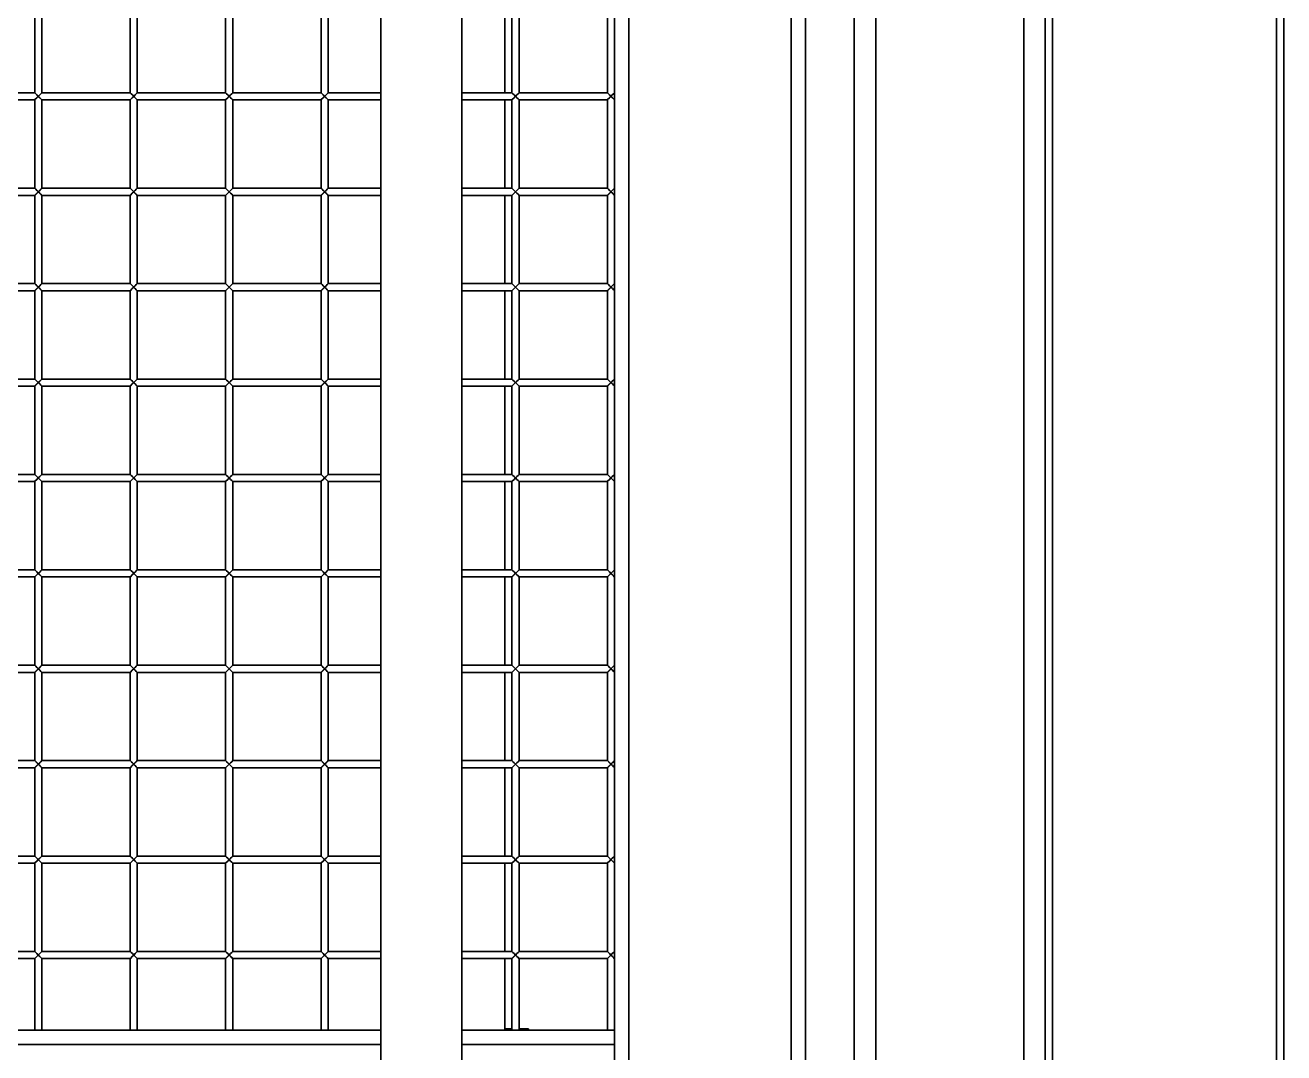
# Model space of a CAD drawing. Header units: millimetres. Extents: x 32496 to 166256, y 3504 to 23939.
# Drawn here: x 146862 to 147390, y 13585 to 14016 of the extents above; entities that cross this region are included whole.
import ezdxf

# ---------------------------------------------------------------- set-up
doc = ezdxf.new("R2010")
doc.units = ezdxf.units.MM
doc.layers.get('0').update_dxf_attribs({"lineweight": 35})

# ---------------------------------------------------------------- blocks, each defined once
blk = doc.blocks.new('8-1250')
at = {"linetype": 'Continuous'}
for p, q in [((-1377.63, -34671.29), (-1377.63, -32152.29)), ((-1315.63, -34671.29), (-1315.63, -32152.29)), ((-1306.63, -32152.29), (-1306.63, -34671.29)), ((-1303.63, -32152.29), (-1303.63, -34671.29)), ((-1209.63, -32152.29), (-1209.63, -34671.29)), ((-1206.63, -32152.29), (-1206.63, -34671.29)), ((-1386.63, -34591.29), (-1386.63, -32232.29)), ((-1481.13, -32251.79), (-1481.13, -34571.79)), ((-1413.13, -34571.79), (-1413.13, -32251.79)), ((-1407.13, -32251.79), (-1407.13, -34571.79)), ((-1585.13, -32393.79), (-1585.13, -33324.79)), ((-1551.13, -32393.79), (-1551.13, -33324.79)), ((-1487.13, -33311.79), (-1487.13, -32408.79)), ((-1730.13, -32881.79), (-1730.13, -32918.79)), ((-1727.13, -32881.79), (-1727.13, -32918.79)), ((-1690.13, -32881.79), (-1690.13, -32918.79)), ((-1687.13, -32881.79), (-1687.13, -32918.79)), ((-1650.13, -32881.79), (-1650.13, -32918.79)), ((-1647.13, -32881.79), (-1647.13, -32918.79)), ((-1610.13, -32881.79), (-1610.13, -32918.79)), ((-1607.13, -32881.79), (-1607.13, -32918.79)), ((-1533.13, -32918.79), (-1533.13, -32881.79)), ((-1530.13, -32881.79), (-1530.13, -32918.79)), ((-1527.13, -32881.79), (-1527.13, -32918.79)), ((-1490.13, -32881.79), (-1490.13, -32918.79)), ((-1767.13, -32918.79), (-1730.13, -32918.79)), ((-1730.13, -32921.79), (-1727.13, -32918.79)), ((-1727.13, -32921.79), (-1730.13, -32918.79)), ((-1730.01, -32921.67), (-1729.22, -32920.88)), ((-1729.22, -32920.88), (-1728.63, -32920.29)), ((-1727.13, -32918.79), (-1727.56, -32919.22)), ((-1727.13, -32918.79), (-1690.13, -32918.79)), ((-1690.13, -32921.79), (-1687.13, -32918.79)), ((-1690.13, -32918.79), (-1687.13, -32921.79)), ((-1690.01, -32921.67), (-1689.22, -32920.88)), ((-1689.22, -32920.88), (-1688.63, -32920.29)), ((-1687.13, -32918.79), (-1687.56, -32919.22)), ((-1687.13, -32918.79), (-1650.13, -32918.79)), ((-1650.13, -32921.79), (-1647.13, -32918.79)), ((-1650.13, -32918.79), (-1647.13, -32921.79)), ((-1650.01, -32921.67), (-1649.22, -32920.88)), ((-1649.22, -32920.88), (-1648.63, -32920.29)), ((-1647.13, -32918.79), (-1647.56, -32919.22)), ((-1647.13, -32918.79), (-1610.13, -32918.79)), ((-1610.13, -32921.79), (-1607.13, -32918.79)), ((-1610.13, -32918.79), (-1607.13, -32921.79)), ((-1610.01, -32921.67), (-1609.22, -32920.88)), ((-1609.22, -32920.88), (-1608.63, -32920.29)), ((-1607.13, -32918.79), (-1607.56, -32919.22)), ((-1607.13, -32918.79), (-1585.13, -32918.79)), ((-1551.13, -32918.79), (-1530.13, -32918.79)), ((-1530.13, -32921.79), (-1527.13, -32918.79)), ((-1530.13, -32918.79), (-1527.13, -32921.79)), ((-1530.01, -32921.67), (-1529.22, -32920.88)), ((-1529.22, -32920.88), (-1528.63, -32920.29)), ((-1527.13, -32918.79), (-1527.56, -32919.22)), ((-1527.13, -32918.79), (-1490.13, -32918.79)), ((-1490.13, -32921.79), (-1487.13, -32918.79)), ((-1490.13, -32918.79), (-1487.13, -32921.79)), ((-1490.01, -32921.67), (-1489.22, -32920.88)), ((-1489.22, -32920.88), (-1488.63, -32920.29)), ((-1487.13, -32918.79), (-1487.56, -32919.22)), ((-1767.13, -32921.79), (-1730.13, -32921.79)), ((-1730.13, -32921.79), (-1730.13, -32958.79)), ((-1727.13, -32921.79), (-1727.13, -32958.79)), ((-1727.13, -32921.79), (-1690.13, -32921.79)), ((-1690.13, -32921.79), (-1690.13, -32958.79)), ((-1687.13, -32921.79), (-1687.13, -32958.79)), ((-1687.13, -32921.79), (-1650.13, -32921.79)), ((-1650.13, -32921.79), (-1650.13, -32958.79)), ((-1647.13, -32921.79), (-1647.13, -32958.79)), ((-1647.13, -32921.79), (-1610.13, -32921.79)), ((-1610.13, -32921.79), (-1610.13, -32958.79)), ((-1607.13, -32921.79), (-1607.13, -32958.79)), ((-1607.13, -32921.79), (-1585.13, -32921.79)), ((-1551.13, -32921.79), (-1530.13, -32921.79)), ((-1533.13, -32958.79), (-1533.13, -32921.79)), ((-1530.13, -32921.79), (-1530.13, -32958.79)), ((-1527.13, -32921.79), (-1527.13, -32958.79)), ((-1527.13, -32921.79), (-1490.13, -32921.79)), ((-1490.13, -32921.79), (-1490.13, -32958.79)), ((-1767.13, -32958.79), (-1730.13, -32958.79)), ((-1767.13, -32961.79), (-1730.13, -32961.79)), ((-1730.13, -32961.79), (-1727.13, -32958.79)), ((-1730.13, -32958.79), (-1727.13, -32961.79)), ((-1730.13, -32961.79), (-1730.13, -32998.79)), ((-1730.01, -32961.67), (-1729.22, -32960.88)), ((-1729.22, -32960.88), (-1728.63, -32960.29)), ((-1727.13, -32958.79), (-1727.56, -32959.22)), ((-1727.13, -32958.79), (-1690.13, -32958.79)), ((-1727.13, -32961.79), (-1727.13, -32998.79)), ((-1727.13, -32961.79), (-1690.13, -32961.79)), ((-1690.13, -32961.79), (-1687.13, -32958.79)), ((-1690.13, -32958.79), (-1687.13, -32961.79)), ((-1690.13, -32961.79), (-1690.13, -32998.79)), ((-1690.01, -32961.67), (-1689.22, -32960.88)), ((-1689.22, -32960.88), (-1688.63, -32960.29)), ((-1687.13, -32958.79), (-1687.56, -32959.22)), ((-1687.13, -32958.79), (-1650.13, -32958.79)), ((-1687.13, -32961.79), (-1687.13, -32998.79)), ((-1687.13, -32961.79), (-1650.13, -32961.79)), ((-1650.13, -32961.79), (-1647.13, -32958.79)), ((-1650.13, -32958.79), (-1647.13, -32961.79)), ((-1650.13, -32961.79), (-1650.13, -32998.79)), ((-1650.01, -32961.67), (-1649.22, -32960.88)), ((-1649.22, -32960.88), (-1648.63, -32960.29)), ((-1647.13, -32958.79), (-1647.56, -32959.22)), ((-1647.13, -32958.79), (-1610.13, -32958.79)), ((-1647.13, -32961.79), (-1647.13, -32998.79)), ((-1647.13, -32961.79), (-1610.13, -32961.79)), ((-1610.13, -32961.79), (-1607.13, -32958.79)), ((-1610.13, -32958.79), (-1607.13, -32961.79)), ((-1610.13, -32961.79), (-1610.13, -32998.79)), ((-1610.01, -32961.67), (-1609.22, -32960.88)), ((-1609.22, -32960.88), (-1608.63, -32960.29)), ((-1607.13, -32958.79), (-1607.56, -32959.22)), ((-1607.13, -32958.79), (-1585.13, -32958.79)), ((-1607.13, -32961.79), (-1607.13, -32998.79)), ((-1607.13, -32961.79), (-1585.13, -32961.79)), ((-1551.13, -32958.79), (-1530.13, -32958.79)), ((-1551.13, -32961.79), (-1530.13, -32961.79)), ((-1533.13, -32998.79), (-1533.13, -32961.79)), ((-1530.13, -32961.79), (-1527.13, -32958.79)), ((-1530.13, -32958.79), (-1527.13, -32961.79)), ((-1530.13, -32961.79), (-1530.13, -32998.79)), ((-1530.01, -32961.67), (-1529.22, -32960.88)), ((-1529.22, -32960.88), (-1528.63, -32960.29)), ((-1527.13, -32958.79), (-1527.56, -32959.22)), ((-1527.13, -32958.79), (-1490.13, -32958.79)), ((-1527.13, -32961.79), (-1527.13, -32998.79)), ((-1527.13, -32961.79), (-1490.13, -32961.79)), ((-1490.13, -32961.79), (-1487.13, -32958.79)), ((-1490.13, -32958.79), (-1487.13, -32961.79)), ((-1490.13, -32961.79), (-1490.13, -32998.79)), ((-1490.01, -32961.67), (-1489.22, -32960.88)), ((-1489.22, -32960.88), (-1488.63, -32960.29)), ((-1487.13, -32958.79), (-1487.56, -32959.22)), ((-1767.13, -32998.79), (-1730.13, -32998.79)), ((-1730.13, -33001.79), (-1727.13, -32998.79)), ((-1730.13, -32998.79), (-1727.13, -33001.79)), ((-1729.22, -33000.88), (-1728.63, -33000.29)), ((-1727.13, -32998.79), (-1727.56, -32999.22)), ((-1727.13, -32998.79), (-1690.13, -32998.79)), ((-1690.13, -33001.79), (-1687.13, -32998.79)), ((-1690.13, -32998.79), (-1687.13, -33001.79)), ((-1689.22, -33000.88), (-1688.63, -33000.29)), ((-1687.13, -32998.79), (-1687.56, -32999.22)), ((-1687.13, -32998.79), (-1650.13, -32998.79)), ((-1650.13, -33001.79), (-1647.13, -32998.79)), ((-1650.13, -32998.79), (-1647.13, -33001.79)), ((-1649.22, -33000.88), (-1648.63, -33000.29)), ((-1647.13, -32998.79), (-1647.56, -32999.22)), ((-1647.13, -32998.79), (-1610.13, -32998.79)), ((-1610.13, -33001.79), (-1607.13, -32998.79)), ((-1610.13, -32998.79), (-1607.13, -33001.79)), ((-1609.22, -33000.88), (-1608.63, -33000.29)), ((-1607.13, -32998.79), (-1607.56, -32999.22)), ((-1607.13, -32998.79), (-1585.13, -32998.79)), ((-1551.13, -32998.79), (-1530.13, -32998.79)), ((-1530.13, -33001.79), (-1527.13, -32998.79)), ((-1530.13, -32998.79), (-1527.13, -33001.79)), ((-1529.22, -33000.88), (-1528.63, -33000.29)), ((-1527.13, -32998.79), (-1527.56, -32999.22)), ((-1527.13, -32998.79), (-1490.13, -32998.79)), ((-1490.13, -33001.79), (-1487.13, -32998.79)), ((-1490.13, -32998.79), (-1487.13, -33001.79)), ((-1489.22, -33000.88), (-1488.63, -33000.29)), ((-1487.13, -32998.79), (-1487.56, -32999.22)), ((-1767.13, -33001.79), (-1730.13, -33001.79)), ((-1730.13, -33001.79), (-1730.13, -33038.79)), ((-1730.01, -33001.67), (-1729.22, -33000.88)), ((-1727.13, -33001.79), (-1727.13, -33038.79)), ((-1727.13, -33001.79), (-1690.13, -33001.79)), ((-1690.13, -33001.79), (-1690.13, -33038.79)), ((-1690.01, -33001.67), (-1689.22, -33000.88)), ((-1687.13, -33001.79), (-1687.13, -33038.79)), ((-1687.13, -33001.79), (-1650.13, -33001.79)), ((-1650.13, -33001.79), (-1650.13, -33038.79)), ((-1650.01, -33001.67), (-1649.22, -33000.88)), ((-1647.13, -33001.79), (-1647.13, -33038.79)), ((-1647.13, -33001.79), (-1610.13, -33001.79)), ((-1610.13, -33001.79), (-1610.13, -33038.79)), ((-1610.01, -33001.67), (-1609.22, -33000.88)), ((-1607.13, -33001.79), (-1607.13, -33038.79)), ((-1607.13, -33001.79), (-1585.13, -33001.79)), ((-1551.13, -33001.79), (-1530.13, -33001.79)), ((-1533.13, -33038.79), (-1533.13, -33001.79)), ((-1530.13, -33001.79), (-1530.13, -33038.79)), ((-1530.01, -33001.67), (-1529.22, -33000.88)), ((-1527.13, -33001.79), (-1527.13, -33038.79)), ((-1527.13, -33001.79), (-1490.13, -33001.79)), ((-1490.13, -33001.79), (-1490.13, -33038.79)), ((-1490.01, -33001.67), (-1489.22, -33000.88)), ((-1767.13, -33038.79), (-1730.13, -33038.79)), ((-1767.13, -33041.79), (-1730.13, -33041.79)), ((-1730.13, -33041.79), (-1727.13, -33038.79)), ((-1730.13, -33038.79), (-1727.13, -33041.79)), ((-1730.13, -33041.79), (-1730.13, -33078.79)), ((-1730.01, -33041.67), (-1729.22, -33040.88)), ((-1729.22, -33040.88), (-1728.63, -33040.29)), ((-1727.13, -33038.79), (-1727.56, -33039.22)), ((-1727.13, -33038.79), (-1690.13, -33038.79)), ((-1727.13, -33041.79), (-1727.13, -33078.79)), ((-1727.13, -33041.79), (-1690.13, -33041.79)), ((-1690.13, -33041.79), (-1687.13, -33038.79)), ((-1690.13, -33038.79), (-1687.13, -33041.79)), ((-1690.13, -33041.79), (-1690.13, -33078.79)), ((-1690.01, -33041.67), (-1689.22, -33040.88)), ((-1689.22, -33040.88), (-1688.63, -33040.29)), ((-1687.13, -33038.79), (-1687.56, -33039.22)), ((-1687.13, -33038.79), (-1650.13, -33038.79)), ((-1687.13, -33041.79), (-1687.13, -33078.79)), ((-1687.13, -33041.79), (-1650.13, -33041.79)), ((-1650.13, -33041.79), (-1647.13, -33038.79)), ((-1650.13, -33038.79), (-1647.13, -33041.79)), ((-1650.13, -33041.79), (-1650.13, -33078.79)), ((-1650.01, -33041.67), (-1649.22, -33040.88)), ((-1649.22, -33040.88), (-1648.63, -33040.29)), ((-1647.13, -33038.79), (-1647.56, -33039.22)), ((-1647.13, -33038.79), (-1610.13, -33038.79)), ((-1647.13, -33041.79), (-1647.13, -33078.79)), ((-1647.13, -33041.79), (-1610.13, -33041.79)), ((-1610.13, -33041.79), (-1607.13, -33038.79)), ((-1610.13, -33038.79), (-1607.13, -33041.79)), ((-1610.13, -33041.79), (-1610.13, -33078.79)), ((-1610.01, -33041.67), (-1609.22, -33040.88)), ((-1609.22, -33040.88), (-1608.63, -33040.29)), ((-1607.13, -33038.79), (-1607.56, -33039.22)), ((-1607.13, -33038.79), (-1585.13, -33038.79)), ((-1607.13, -33041.79), (-1607.13, -33078.79)), ((-1607.13, -33041.79), (-1585.13, -33041.79)), ((-1551.13, -33038.79), (-1530.13, -33038.79)), ((-1551.13, -33041.79), (-1530.13, -33041.79)), ((-1533.13, -33078.79), (-1533.13, -33041.79)), ((-1530.13, -33041.79), (-1527.13, -33038.79)), ((-1530.13, -33038.79), (-1527.13, -33041.79)), ((-1530.13, -33041.79), (-1530.13, -33078.79)), ((-1530.01, -33041.67), (-1529.22, -33040.88)), ((-1529.22, -33040.88), (-1528.63, -33040.29)), ((-1527.13, -33038.79), (-1527.56, -33039.22)), ((-1527.13, -33038.79), (-1490.13, -33038.79)), ((-1527.13, -33041.79), (-1527.13, -33078.79)), ((-1527.13, -33041.79), (-1490.13, -33041.79)), ((-1490.13, -33041.79), (-1487.13, -33038.79)), ((-1490.13, -33038.79), (-1487.13, -33041.79)), ((-1490.13, -33041.79), (-1490.13, -33078.79)), ((-1490.01, -33041.67), (-1489.22, -33040.88)), ((-1489.22, -33040.88), (-1488.63, -33040.29)), ((-1487.13, -33038.79), (-1487.56, -33039.22)), ((-1767.13, -33078.79), (-1730.13, -33078.79)), ((-1730.13, -33081.79), (-1727.13, -33078.79)), ((-1730.13, -33078.79), (-1727.13, -33081.79)), ((-1727.13, -33078.79), (-1727.56, -33079.22)), ((-1727.13, -33078.79), (-1690.13, -33078.79)), ((-1690.13, -33081.79), (-1687.13, -33078.79)), ((-1690.13, -33078.79), (-1687.13, -33081.79)), ((-1687.13, -33078.79), (-1687.56, -33079.22)), ((-1687.13, -33078.79), (-1650.13, -33078.79)), ((-1650.13, -33081.79), (-1647.13, -33078.79)), ((-1650.13, -33078.79), (-1647.13, -33081.79)), ((-1647.13, -33078.79), (-1647.56, -33079.22)), ((-1647.13, -33078.79), (-1610.13, -33078.79)), ((-1610.13, -33081.79), (-1607.13, -33078.79)), ((-1610.13, -33078.79), (-1607.13, -33081.79)), ((-1607.13, -33078.79), (-1607.56, -33079.22)), ((-1607.13, -33078.79), (-1585.13, -33078.79)), ((-1551.13, -33078.79), (-1530.13, -33078.79)), ((-1530.13, -33081.79), (-1527.13, -33078.79)), ((-1530.13, -33078.79), (-1527.13, -33081.79)), ((-1527.13, -33078.79), (-1527.56, -33079.22)), ((-1527.13, -33078.79), (-1490.13, -33078.79)), ((-1490.13, -33081.79), (-1487.13, -33078.79)), ((-1490.13, -33078.79), (-1487.13, -33081.79)), ((-1487.13, -33078.79), (-1487.56, -33079.22)), ((-1767.13, -33081.79), (-1730.13, -33081.79)), ((-1730.13, -33081.79), (-1730.13, -33118.79)), ((-1730.01, -33081.67), (-1729.22, -33080.88)), ((-1729.22, -33080.88), (-1728.63, -33080.29)), ((-1727.13, -33081.79), (-1727.13, -33118.79)), ((-1727.13, -33081.79), (-1690.13, -33081.79)), ((-1690.13, -33081.79), (-1690.13, -33118.79)), ((-1690.01, -33081.67), (-1689.22, -33080.88)), ((-1689.22, -33080.88), (-1688.63, -33080.29)), ((-1687.13, -33081.79), (-1687.13, -33118.79)), ((-1687.13, -33081.79), (-1650.13, -33081.79)), ((-1650.13, -33081.79), (-1650.13, -33118.79)), ((-1650.01, -33081.67), (-1649.22, -33080.88)), ((-1649.22, -33080.88), (-1648.63, -33080.29)), ((-1647.13, -33081.79), (-1647.13, -33118.79)), ((-1647.13, -33081.79), (-1610.13, -33081.79)), ((-1610.13, -33081.79), (-1610.13, -33118.79)), ((-1610.01, -33081.67), (-1609.22, -33080.88)), ((-1609.22, -33080.88), (-1608.63, -33080.29)), ((-1607.13, -33081.79), (-1607.13, -33118.79)), ((-1607.13, -33081.79), (-1585.13, -33081.79)), ((-1551.13, -33081.79), (-1530.13, -33081.79)), ((-1533.13, -33118.79), (-1533.13, -33081.79)), ((-1530.13, -33081.79), (-1530.13, -33118.79)), ((-1530.01, -33081.67), (-1529.22, -33080.88)), ((-1529.22, -33080.88), (-1528.63, -33080.29)), ((-1527.13, -33081.79), (-1527.13, -33118.79)), ((-1527.13, -33081.79), (-1490.13, -33081.79)), ((-1490.13, -33081.79), (-1490.13, -33118.79)), ((-1490.01, -33081.67), (-1489.22, -33080.88)), ((-1489.22, -33080.88), (-1488.63, -33080.29)), ((-1767.13, -33118.79), (-1730.13, -33118.79)), ((-1730.13, -33121.79), (-1727.13, -33118.79)), ((-1730.13, -33118.79), (-1727.13, -33121.79)), ((-1730.01, -33121.67), (-1729.22, -33120.88)), ((-1729.22, -33120.88), (-1728.63, -33120.29)), ((-1727.13, -33118.79), (-1727.56, -33119.22)), ((-1727.13, -33118.79), (-1690.13, -33118.79)), ((-1690.13, -33121.79), (-1687.13, -33118.79)), ((-1690.13, -33118.79), (-1687.13, -33121.79)), ((-1690.01, -33121.67), (-1689.22, -33120.88)), ((-1689.22, -33120.88), (-1688.63, -33120.29)), ((-1687.13, -33118.79), (-1687.56, -33119.22)), ((-1687.13, -33118.79), (-1650.13, -33118.79)), ((-1650.13, -33121.79), (-1647.13, -33118.79)), ((-1650.13, -33118.79), (-1647.13, -33121.79)), ((-1650.01, -33121.67), (-1649.22, -33120.88)), ((-1649.22, -33120.88), (-1648.63, -33120.29)), ((-1647.13, -33118.79), (-1647.56, -33119.22)), ((-1647.13, -33118.79), (-1610.13, -33118.79)), ((-1610.13, -33121.79), (-1607.13, -33118.79)), ((-1610.13, -33118.79), (-1607.13, -33121.79)), ((-1610.01, -33121.67), (-1609.22, -33120.88)), ((-1609.22, -33120.88), (-1608.63, -33120.29)), ((-1607.13, -33118.79), (-1607.56, -33119.22)), ((-1607.13, -33118.79), (-1585.13, -33118.79)), ((-1551.13, -33118.79), (-1530.13, -33118.79)), ((-1530.13, -33121.79), (-1527.13, -33118.79)), ((-1530.13, -33118.79), (-1527.13, -33121.79)), ((-1530.01, -33121.67), (-1529.22, -33120.88)), ((-1529.22, -33120.88), (-1528.63, -33120.29)), ((-1527.13, -33118.79), (-1527.56, -33119.22)), ((-1527.13, -33118.79), (-1490.13, -33118.79)), ((-1490.13, -33121.79), (-1487.13, -33118.79)), ((-1490.13, -33118.79), (-1487.13, -33121.79)), ((-1490.01, -33121.67), (-1489.22, -33120.88)), ((-1489.22, -33120.88), (-1488.63, -33120.29)), ((-1487.13, -33118.79), (-1487.56, -33119.22)), ((-1767.13, -33121.79), (-1730.13, -33121.79)), ((-1730.13, -33121.79), (-1730.13, -33158.79)), ((-1727.13, -33121.79), (-1727.13, -33158.79)), ((-1727.13, -33121.79), (-1690.13, -33121.79)), ((-1690.13, -33121.79), (-1690.13, -33158.79)), ((-1687.13, -33121.79), (-1687.13, -33158.79)), ((-1687.13, -33121.79), (-1650.13, -33121.79)), ((-1650.13, -33121.79), (-1650.13, -33158.79)), ((-1647.13, -33121.79), (-1647.13, -33158.79)), ((-1647.13, -33121.79), (-1610.13, -33121.79)), ((-1610.13, -33121.79), (-1610.13, -33158.79)), ((-1607.13, -33121.79), (-1607.13, -33158.79)), ((-1607.13, -33121.79), (-1585.13, -33121.79)), ((-1551.13, -33121.79), (-1530.13, -33121.79)), ((-1533.13, -33158.79), (-1533.13, -33121.79)), ((-1530.13, -33121.79), (-1530.13, -33158.79)), ((-1527.13, -33121.79), (-1527.13, -33158.79)), ((-1527.13, -33121.79), (-1490.13, -33121.79)), ((-1490.13, -33121.79), (-1490.13, -33158.79)), ((-1767.13, -33158.79), (-1730.13, -33158.79)), ((-1767.13, -33161.79), (-1730.13, -33161.79)), ((-1730.13, -33161.79), (-1727.13, -33158.79)), ((-1730.13, -33158.79), (-1727.13, -33161.79)), ((-1730.13, -33161.79), (-1730.13, -33198.79)), ((-1730.01, -33161.67), (-1729.22, -33160.88)), ((-1729.22, -33160.88), (-1728.63, -33160.29)), ((-1727.13, -33158.79), (-1727.56, -33159.22)), ((-1727.13, -33158.79), (-1690.13, -33158.79)), ((-1727.13, -33161.79), (-1727.13, -33198.79)), ((-1727.13, -33161.79), (-1690.13, -33161.79)), ((-1690.13, -33161.79), (-1687.13, -33158.79)), ((-1690.13, -33158.79), (-1687.13, -33161.79)), ((-1690.13, -33161.79), (-1690.13, -33198.79)), ((-1690.01, -33161.67), (-1689.22, -33160.88)), ((-1689.22, -33160.88), (-1688.63, -33160.29)), ((-1687.13, -33158.79), (-1687.56, -33159.22)), ((-1687.13, -33158.79), (-1650.13, -33158.79)), ((-1687.13, -33161.79), (-1687.13, -33198.79)), ((-1687.13, -33161.79), (-1650.13, -33161.79)), ((-1650.13, -33161.79), (-1647.13, -33158.79)), ((-1650.13, -33158.79), (-1647.13, -33161.79)), ((-1650.13, -33161.79), (-1650.13, -33198.79)), ((-1650.01, -33161.67), (-1649.22, -33160.88)), ((-1649.22, -33160.88), (-1648.63, -33160.29)), ((-1647.13, -33158.79), (-1647.56, -33159.22)), ((-1647.13, -33158.79), (-1610.13, -33158.79)), ((-1647.13, -33161.79), (-1647.13, -33198.79)), ((-1647.13, -33161.79), (-1610.13, -33161.79)), ((-1610.13, -33161.79), (-1607.13, -33158.79)), ((-1610.13, -33158.79), (-1607.13, -33161.79)), ((-1610.13, -33161.79), (-1610.13, -33198.79)), ((-1610.01, -33161.67), (-1609.22, -33160.88)), ((-1609.22, -33160.88), (-1608.63, -33160.29)), ((-1607.13, -33158.79), (-1607.56, -33159.22)), ((-1607.13, -33158.79), (-1585.13, -33158.79)), ((-1607.13, -33161.79), (-1607.13, -33198.79)), ((-1607.13, -33161.79), (-1585.13, -33161.79)), ((-1551.13, -33158.79), (-1530.13, -33158.79)), ((-1551.13, -33161.79), (-1530.13, -33161.79)), ((-1533.13, -33198.79), (-1533.13, -33161.79)), ((-1530.13, -33161.79), (-1527.13, -33158.79)), ((-1530.13, -33158.79), (-1527.13, -33161.79)), ((-1530.13, -33161.79), (-1530.13, -33198.79)), ((-1530.01, -33161.67), (-1529.22, -33160.88)), ((-1529.22, -33160.88), (-1528.63, -33160.29)), ((-1527.13, -33158.79), (-1527.56, -33159.22)), ((-1527.13, -33158.79), (-1490.13, -33158.79)), ((-1527.13, -33161.79), (-1527.13, -33198.79)), ((-1527.13, -33161.79), (-1490.13, -33161.79)), ((-1490.13, -33161.79), (-1487.13, -33158.79)), ((-1490.13, -33158.79), (-1487.13, -33161.79)), ((-1490.13, -33161.79), (-1490.13, -33198.79)), ((-1490.01, -33161.67), (-1489.22, -33160.88)), ((-1489.22, -33160.88), (-1488.63, -33160.29)), ((-1487.13, -33158.79), (-1487.56, -33159.22)), ((-1767.13, -33198.79), (-1730.13, -33198.79)), ((-1730.13, -33201.79), (-1727.13, -33198.79)), ((-1730.13, -33198.79), (-1727.13, -33201.79)), ((-1729.22, -33200.88), (-1728.63, -33200.29)), ((-1727.13, -33198.79), (-1727.56, -33199.22)), ((-1727.13, -33198.79), (-1690.13, -33198.79)), ((-1690.13, -33201.79), (-1687.13, -33198.79)), ((-1690.13, -33198.79), (-1687.13, -33201.79)), ((-1689.22, -33200.88), (-1688.63, -33200.29)), ((-1687.13, -33198.79), (-1687.56, -33199.22)), ((-1687.13, -33198.79), (-1650.13, -33198.79)), ((-1650.13, -33201.79), (-1647.13, -33198.79)), ((-1650.13, -33198.79), (-1647.13, -33201.79)), ((-1649.22, -33200.88), (-1648.63, -33200.29)), ((-1647.13, -33198.79), (-1647.56, -33199.22)), ((-1647.13, -33198.79), (-1610.13, -33198.79)), ((-1610.13, -33201.79), (-1607.13, -33198.79)), ((-1610.13, -33198.79), (-1607.13, -33201.79)), ((-1609.22, -33200.88), (-1608.63, -33200.29)), ((-1607.13, -33198.79), (-1607.56, -33199.22)), ((-1607.13, -33198.79), (-1585.13, -33198.79)), ((-1551.13, -33198.79), (-1530.13, -33198.79)), ((-1530.13, -33201.79), (-1527.13, -33198.79)), ((-1530.13, -33198.79), (-1527.13, -33201.79)), ((-1529.22, -33200.88), (-1528.63, -33200.29)), ((-1527.13, -33198.79), (-1527.56, -33199.22)), ((-1527.13, -33198.79), (-1490.13, -33198.79)), ((-1490.13, -33201.79), (-1487.13, -33198.79)), ((-1490.13, -33198.79), (-1487.13, -33201.79)), ((-1489.22, -33200.88), (-1488.63, -33200.29)), ((-1487.13, -33198.79), (-1487.56, -33199.22)), ((-1767.13, -33201.79), (-1730.13, -33201.79)), ((-1730.13, -33201.79), (-1730.13, -33238.79)), ((-1730.01, -33201.67), (-1729.22, -33200.88)), ((-1727.13, -33201.79), (-1727.13, -33238.79)), ((-1727.13, -33201.79), (-1690.13, -33201.79)), ((-1690.13, -33201.79), (-1690.13, -33238.79)), ((-1690.01, -33201.67), (-1689.22, -33200.88)), ((-1687.13, -33201.79), (-1687.13, -33238.79)), ((-1687.13, -33201.79), (-1650.13, -33201.79)), ((-1650.13, -33201.79), (-1650.13, -33238.79)), ((-1650.01, -33201.67), (-1649.22, -33200.88)), ((-1647.13, -33201.79), (-1647.13, -33238.79)), ((-1647.13, -33201.79), (-1610.13, -33201.79)), ((-1610.13, -33201.79), (-1610.13, -33238.79)), ((-1610.01, -33201.67), (-1609.22, -33200.88)), ((-1607.13, -33201.79), (-1607.13, -33238.79)), ((-1607.13, -33201.79), (-1585.13, -33201.79)), ((-1551.13, -33201.79), (-1530.13, -33201.79)), ((-1533.13, -33238.79), (-1533.13, -33201.79)), ((-1530.13, -33201.79), (-1530.13, -33238.79)), ((-1530.01, -33201.67), (-1529.22, -33200.88)), ((-1527.13, -33201.79), (-1527.13, -33238.79)), ((-1527.13, -33201.79), (-1490.13, -33201.79)), ((-1490.13, -33201.79), (-1490.13, -33238.79)), ((-1490.01, -33201.67), (-1489.22, -33200.88)), ((-1767.13, -33238.79), (-1730.13, -33238.79)), ((-1767.13, -33241.79), (-1730.13, -33241.79)), ((-1730.13, -33241.79), (-1727.13, -33238.79)), ((-1730.13, -33238.79), (-1727.13, -33241.79)), ((-1730.13, -33241.79), (-1730.13, -33278.79)), ((-1730.01, -33241.67), (-1729.22, -33240.88)), ((-1729.22, -33240.88), (-1728.63, -33240.29)), ((-1727.13, -33238.79), (-1727.56, -33239.22)), ((-1727.13, -33238.79), (-1690.13, -33238.79)), ((-1727.13, -33241.79), (-1727.13, -33278.79)), ((-1727.13, -33241.79), (-1690.13, -33241.79)), ((-1690.13, -33241.79), (-1687.13, -33238.79)), ((-1690.13, -33238.79), (-1687.13, -33241.79)), ((-1690.13, -33241.79), (-1690.13, -33278.79)), ((-1690.01, -33241.67), (-1689.22, -33240.88)), ((-1689.22, -33240.88), (-1688.63, -33240.29)), ((-1687.13, -33238.79), (-1687.56, -33239.22)), ((-1687.13, -33238.79), (-1650.13, -33238.79)), ((-1687.13, -33241.79), (-1687.13, -33278.79)), ((-1687.13, -33241.79), (-1650.13, -33241.79)), ((-1650.13, -33241.79), (-1647.13, -33238.79)), ((-1650.13, -33238.79), (-1647.13, -33241.79)), ((-1650.13, -33241.79), (-1650.13, -33278.79)), ((-1650.01, -33241.67), (-1649.22, -33240.88)), ((-1649.22, -33240.88), (-1648.63, -33240.29)), ((-1647.13, -33238.79), (-1647.56, -33239.22)), ((-1647.13, -33238.79), (-1610.13, -33238.79)), ((-1647.13, -33241.79), (-1647.13, -33278.79)), ((-1647.13, -33241.79), (-1610.13, -33241.79)), ((-1610.13, -33241.79), (-1607.13, -33238.79)), ((-1610.13, -33238.79), (-1607.13, -33241.79)), ((-1610.13, -33241.79), (-1610.13, -33278.79)), ((-1610.01, -33241.67), (-1609.22, -33240.88)), ((-1609.22, -33240.88), (-1608.63, -33240.29)), ((-1607.13, -33238.79), (-1607.56, -33239.22)), ((-1607.13, -33238.79), (-1585.13, -33238.79)), ((-1607.13, -33241.79), (-1607.13, -33278.79)), ((-1607.13, -33241.79), (-1585.13, -33241.79)), ((-1551.13, -33238.79), (-1530.13, -33238.79)), ((-1551.13, -33241.79), (-1530.13, -33241.79)), ((-1533.13, -33278.79), (-1533.13, -33241.79)), ((-1530.13, -33241.79), (-1527.13, -33238.79)), ((-1530.13, -33238.79), (-1527.13, -33241.79)), ((-1530.13, -33241.79), (-1530.13, -33278.79)), ((-1530.01, -33241.67), (-1529.22, -33240.88)), ((-1529.22, -33240.88), (-1528.63, -33240.29)), ((-1527.13, -33238.79), (-1527.56, -33239.22)), ((-1527.13, -33238.79), (-1490.13, -33238.79)), ((-1527.13, -33241.79), (-1527.13, -33278.79)), ((-1527.13, -33241.79), (-1490.13, -33241.79)), ((-1490.13, -33241.79), (-1487.13, -33238.79)), ((-1490.13, -33238.79), (-1487.13, -33241.79)), ((-1490.13, -33241.79), (-1490.13, -33278.79)), ((-1490.01, -33241.67), (-1489.22, -33240.88)), ((-1489.22, -33240.88), (-1488.63, -33240.29)), ((-1487.13, -33238.79), (-1487.56, -33239.22)), ((-1767.13, -33278.79), (-1730.13, -33278.79)), ((-1730.13, -33281.79), (-1727.13, -33278.79)), ((-1730.13, -33278.79), (-1727.13, -33281.79)), ((-1727.13, -33278.79), (-1727.56, -33279.22)), ((-1727.13, -33278.79), (-1690.13, -33278.79)), ((-1690.13, -33281.79), (-1687.13, -33278.79)), ((-1690.13, -33278.79), (-1687.13, -33281.79)), ((-1687.13, -33278.79), (-1687.56, -33279.22)), ((-1687.13, -33278.79), (-1650.13, -33278.79)), ((-1650.13, -33281.79), (-1647.13, -33278.79)), ((-1650.13, -33278.79), (-1647.13, -33281.79)), ((-1647.13, -33278.79), (-1647.56, -33279.22)), ((-1647.13, -33278.79), (-1610.13, -33278.79)), ((-1610.13, -33281.79), (-1607.13, -33278.79)), ((-1610.13, -33278.79), (-1607.13, -33281.79)), ((-1607.13, -33278.79), (-1607.56, -33279.22)), ((-1607.13, -33278.79), (-1585.13, -33278.79)), ((-1551.13, -33278.79), (-1530.13, -33278.79)), ((-1530.13, -33281.79), (-1527.13, -33278.79)), ((-1530.13, -33278.79), (-1527.13, -33281.79)), ((-1527.13, -33278.79), (-1527.56, -33279.22)), ((-1527.13, -33278.79), (-1490.13, -33278.79)), ((-1490.13, -33281.79), (-1487.13, -33278.79)), ((-1490.13, -33278.79), (-1487.13, -33281.79)), ((-1487.13, -33278.79), (-1487.56, -33279.22)), ((-1767.13, -33281.79), (-1730.13, -33281.79)), ((-1730.13, -33281.79), (-1730.13, -33311.79)), ((-1730.01, -33281.67), (-1729.22, -33280.88)), ((-1729.22, -33280.88), (-1728.63, -33280.29)), ((-1727.13, -33281.79), (-1727.13, -33311.79)), ((-1727.13, -33281.79), (-1690.13, -33281.79)), ((-1690.13, -33281.79), (-1690.13, -33311.79)), ((-1690.01, -33281.67), (-1689.22, -33280.88)), ((-1689.22, -33280.88), (-1688.63, -33280.29)), ((-1687.13, -33281.79), (-1687.13, -33311.79)), ((-1687.13, -33281.79), (-1650.13, -33281.79)), ((-1650.13, -33281.79), (-1650.13, -33311.79)), ((-1650.01, -33281.67), (-1649.22, -33280.88)), ((-1649.22, -33280.88), (-1648.63, -33280.29)), ((-1647.13, -33281.79), (-1647.13, -33311.79)), ((-1647.13, -33281.79), (-1610.13, -33281.79)), ((-1610.13, -33281.79), (-1610.13, -33311.79)), ((-1610.01, -33281.67), (-1609.22, -33280.88)), ((-1609.22, -33280.88), (-1608.63, -33280.29)), ((-1607.13, -33281.79), (-1607.13, -33311.79)), ((-1607.13, -33281.79), (-1585.13, -33281.79)), ((-1551.13, -33281.79), (-1530.13, -33281.79)), ((-1533.13, -33311.79), (-1533.13, -33281.79)), ((-1530.13, -33281.79), (-1530.13, -33311.79)), ((-1530.01, -33281.67), (-1529.22, -33280.88)), ((-1529.22, -33280.88), (-1528.63, -33280.29)), ((-1527.13, -33281.79), (-1527.13, -33311.79)), ((-1527.13, -33281.79), (-1490.13, -33281.79)), ((-1490.13, -33281.79), (-1490.13, -33311.79)), ((-1490.01, -33281.67), (-1489.22, -33280.88)), ((-1489.22, -33280.88), (-1488.63, -33280.29)), ((-1533.13, -33311.29), (-1530.13, -33311.29)), ((-1527.13, -33311.29), (-1523.13, -33311.29)), ((-1523.13, -33311.79), (-1523.13, -33311.29)), ((-2211.13, -33311.79), (-1585.13, -33311.79)), ((-1551.13, -33311.79), (-1487.13, -33311.79)), ((-1487.13, -33511.79), (-1487.13, -33311.79)), ((-1585.13, -33317.79), (-2211.13, -33317.79)), ((-1487.13, -33317.79), (-1551.13, -33317.79))]:
    blk.add_line(p, q, dxfattribs=at)
for points in [[(-1728.63, -32920.29), (-1729.21, -32919.7), (-1729.69, -32919.23)], [(-1727.56, -32919.22), (-1728.05, -32919.71), (-1728.63, -32920.29)], [(-1728.63, -32920.29), (-1728.04, -32920.88), (-1727.57, -32921.35), (-1727.13, -32921.79)], [(-1688.63, -32920.29), (-1689.21, -32919.7), (-1689.69, -32919.23)], [(-1687.56, -32919.22), (-1688.05, -32919.71), (-1688.63, -32920.29)], [(-1688.63, -32920.29), (-1688.04, -32920.88), (-1687.57, -32921.35), (-1687.13, -32921.79)], [(-1648.63, -32920.29), (-1649.21, -32919.7), (-1649.69, -32919.23)], [(-1647.56, -32919.22), (-1648.05, -32919.71), (-1648.63, -32920.29)], [(-1648.63, -32920.29), (-1648.04, -32920.88), (-1647.57, -32921.35), (-1647.13, -32921.79)], [(-1608.63, -32920.29), (-1609.21, -32919.7), (-1609.69, -32919.23)], [(-1607.56, -32919.22), (-1608.05, -32919.71), (-1608.63, -32920.29)], [(-1608.63, -32920.29), (-1608.04, -32920.88), (-1607.57, -32921.35), (-1607.13, -32921.79)], [(-1528.63, -32920.29), (-1529.21, -32919.7), (-1529.69, -32919.23)], [(-1527.56, -32919.22), (-1528.05, -32919.71), (-1528.63, -32920.29)], [(-1528.63, -32920.29), (-1528.04, -32920.88), (-1527.57, -32921.35), (-1527.13, -32921.79)], [(-1488.63, -32920.29), (-1489.21, -32919.7), (-1489.69, -32919.23)], [(-1487.56, -32919.22), (-1488.05, -32919.71), (-1488.63, -32920.29)], [(-1488.63, -32920.29), (-1488.04, -32920.88), (-1487.57, -32921.35), (-1487.13, -32921.79)], [(-1728.63, -32960.29), (-1729.21, -32959.7), (-1729.69, -32959.23)], [(-1727.56, -32959.22), (-1728.05, -32959.71), (-1728.63, -32960.29)], [(-1728.63, -32960.29), (-1728.04, -32960.88), (-1727.57, -32961.35), (-1727.13, -32961.79)], [(-1688.63, -32960.29), (-1689.21, -32959.7), (-1689.69, -32959.23)], [(-1687.56, -32959.22), (-1688.05, -32959.71), (-1688.63, -32960.29)], [(-1688.63, -32960.29), (-1688.04, -32960.88), (-1687.57, -32961.35), (-1687.13, -32961.79)], [(-1648.63, -32960.29), (-1649.21, -32959.7), (-1649.69, -32959.23)], [(-1647.56, -32959.22), (-1648.05, -32959.71), (-1648.63, -32960.29)], [(-1648.63, -32960.29), (-1648.04, -32960.88), (-1647.57, -32961.35), (-1647.13, -32961.79)], [(-1608.63, -32960.29), (-1609.21, -32959.7), (-1609.69, -32959.23)], [(-1607.56, -32959.22), (-1608.05, -32959.71), (-1608.63, -32960.29)], [(-1608.63, -32960.29), (-1608.04, -32960.88), (-1607.57, -32961.35), (-1607.13, -32961.79)], [(-1528.63, -32960.29), (-1529.21, -32959.7), (-1529.69, -32959.23)], [(-1527.56, -32959.22), (-1528.05, -32959.71), (-1528.63, -32960.29)], [(-1528.63, -32960.29), (-1528.04, -32960.88), (-1527.57, -32961.35), (-1527.13, -32961.79)], [(-1488.63, -32960.29), (-1489.21, -32959.7), (-1489.69, -32959.23)], [(-1487.56, -32959.22), (-1488.05, -32959.71), (-1488.63, -32960.29)], [(-1488.63, -32960.29), (-1488.04, -32960.88), (-1487.57, -32961.35), (-1487.13, -32961.79)], [(-1728.63, -33000.29), (-1729.21, -32999.7), (-1729.69, -32999.23)], [(-1727.56, -32999.22), (-1728.05, -32999.71), (-1728.63, -33000.29)], [(-1728.63, -33000.29), (-1728.04, -33000.88), (-1727.57, -33001.35), (-1727.13, -33001.79)], [(-1688.63, -33000.29), (-1689.21, -32999.7), (-1689.69, -32999.23)], [(-1687.56, -32999.22), (-1688.05, -32999.71), (-1688.63, -33000.29)], [(-1688.63, -33000.29), (-1688.04, -33000.88), (-1687.57, -33001.35), (-1687.13, -33001.79)], [(-1648.63, -33000.29), (-1649.21, -32999.7), (-1649.69, -32999.23)], [(-1647.56, -32999.22), (-1648.05, -32999.71), (-1648.63, -33000.29)], [(-1648.63, -33000.29), (-1648.04, -33000.88), (-1647.57, -33001.35), (-1647.13, -33001.79)], [(-1608.63, -33000.29), (-1609.21, -32999.7), (-1609.69, -32999.23)], [(-1607.56, -32999.22), (-1608.05, -32999.71), (-1608.63, -33000.29)], [(-1608.63, -33000.29), (-1608.04, -33000.88), (-1607.57, -33001.35), (-1607.13, -33001.79)], [(-1528.63, -33000.29), (-1529.21, -32999.7), (-1529.69, -32999.23)], [(-1527.56, -32999.22), (-1528.05, -32999.71), (-1528.63, -33000.29)], [(-1528.63, -33000.29), (-1528.04, -33000.88), (-1527.57, -33001.35), (-1527.13, -33001.79)], [(-1488.63, -33000.29), (-1489.21, -32999.7), (-1489.69, -32999.23)], [(-1487.56, -32999.22), (-1488.05, -32999.71), (-1488.63, -33000.29)], [(-1488.63, -33000.29), (-1488.04, -33000.88), (-1487.57, -33001.35), (-1487.13, -33001.79)], [(-1728.63, -33040.29), (-1729.21, -33039.7), (-1729.69, -33039.23)], [(-1727.56, -33039.22), (-1728.05, -33039.71), (-1728.63, -33040.29)], [(-1728.63, -33040.29), (-1728.04, -33040.88), (-1727.57, -33041.35), (-1727.13, -33041.79)], [(-1688.63, -33040.29), (-1689.21, -33039.7), (-1689.69, -33039.23)], [(-1687.56, -33039.22), (-1688.05, -33039.71), (-1688.63, -33040.29)], [(-1688.63, -33040.29), (-1688.04, -33040.88), (-1687.57, -33041.35), (-1687.13, -33041.79)], [(-1648.63, -33040.29), (-1649.21, -33039.7), (-1649.69, -33039.23)], [(-1647.56, -33039.22), (-1648.05, -33039.71), (-1648.63, -33040.29)], [(-1648.63, -33040.29), (-1648.04, -33040.88), (-1647.57, -33041.35), (-1647.13, -33041.79)], [(-1608.63, -33040.29), (-1609.21, -33039.7), (-1609.69, -33039.23)], [(-1607.56, -33039.22), (-1608.05, -33039.71), (-1608.63, -33040.29)], [(-1608.63, -33040.29), (-1608.04, -33040.88), (-1607.57, -33041.35), (-1607.13, -33041.79)], [(-1528.63, -33040.29), (-1529.21, -33039.7), (-1529.69, -33039.23)], [(-1527.56, -33039.22), (-1528.05, -33039.71), (-1528.63, -33040.29)], [(-1528.63, -33040.29), (-1528.04, -33040.88), (-1527.57, -33041.35), (-1527.13, -33041.79)], [(-1488.63, -33040.29), (-1489.21, -33039.7), (-1489.69, -33039.23)], [(-1487.56, -33039.22), (-1488.05, -33039.71), (-1488.63, -33040.29)], [(-1488.63, -33040.29), (-1488.04, -33040.88), (-1487.57, -33041.35)], [(-1728.63, -33080.29), (-1729.21, -33079.7), (-1729.69, -33079.23)], [(-1727.56, -33079.22), (-1728.05, -33079.71), (-1728.63, -33080.29)], [(-1688.63, -33080.29), (-1689.21, -33079.7), (-1689.69, -33079.23)], [(-1687.56, -33079.22), (-1688.05, -33079.71), (-1688.63, -33080.29)], [(-1648.63, -33080.29), (-1649.21, -33079.7), (-1649.69, -33079.23)], [(-1647.56, -33079.22), (-1648.05, -33079.71), (-1648.63, -33080.29)], [(-1608.63, -33080.29), (-1609.21, -33079.7), (-1609.69, -33079.23)], [(-1607.56, -33079.22), (-1608.05, -33079.71), (-1608.63, -33080.29)], [(-1528.63, -33080.29), (-1529.21, -33079.7), (-1529.69, -33079.23)], [(-1527.56, -33079.22), (-1528.05, -33079.71), (-1528.63, -33080.29)], [(-1488.63, -33080.29), (-1489.21, -33079.7), (-1489.69, -33079.23)], [(-1487.56, -33079.22), (-1488.05, -33079.71), (-1488.63, -33080.29)], [(-1728.63, -33080.29), (-1728.04, -33080.88), (-1727.57, -33081.35), (-1727.13, -33081.79)], [(-1688.63, -33080.29), (-1688.04, -33080.88), (-1687.57, -33081.35), (-1687.13, -33081.79)], [(-1648.63, -33080.29), (-1648.04, -33080.88), (-1647.57, -33081.35), (-1647.13, -33081.79)], [(-1608.63, -33080.29), (-1608.04, -33080.88), (-1607.57, -33081.35), (-1607.13, -33081.79)], [(-1528.63, -33080.29), (-1528.04, -33080.88), (-1527.57, -33081.35)], [(-1488.63, -33080.29), (-1488.04, -33080.88), (-1487.57, -33081.35), (-1487.24, -33081.67)], [(-1728.63, -33120.29), (-1729.21, -33119.7), (-1729.69, -33119.23)], [(-1727.56, -33119.22), (-1728.05, -33119.71), (-1728.63, -33120.29)], [(-1728.63, -33120.29), (-1728.04, -33120.88), (-1727.57, -33121.35), (-1727.13, -33121.79)], [(-1688.63, -33120.29), (-1689.21, -33119.7), (-1689.69, -33119.23)], [(-1687.56, -33119.22), (-1688.05, -33119.71), (-1688.63, -33120.29)], [(-1688.63, -33120.29), (-1688.04, -33120.88), (-1687.57, -33121.35), (-1687.13, -33121.79)], [(-1648.63, -33120.29), (-1649.21, -33119.7), (-1649.69, -33119.23)], [(-1647.56, -33119.22), (-1648.05, -33119.71), (-1648.63, -33120.29)], [(-1648.63, -33120.29), (-1648.04, -33120.88), (-1647.57, -33121.35), (-1647.13, -33121.79)], [(-1608.63, -33120.29), (-1609.21, -33119.7), (-1609.69, -33119.23)], [(-1607.56, -33119.22), (-1608.05, -33119.71), (-1608.63, -33120.29)], [(-1608.63, -33120.29), (-1608.04, -33120.88), (-1607.57, -33121.35), (-1607.13, -33121.79)], [(-1528.63, -33120.29), (-1529.21, -33119.7), (-1529.69, -33119.23)], [(-1527.56, -33119.22), (-1528.05, -33119.71), (-1528.63, -33120.29)], [(-1528.63, -33120.29), (-1528.04, -33120.88), (-1527.57, -33121.35), (-1527.24, -33121.67)], [(-1488.63, -33120.29), (-1489.21, -33119.7), (-1489.69, -33119.23)], [(-1487.56, -33119.22), (-1488.05, -33119.71), (-1488.63, -33120.29)], [(-1488.63, -33120.29), (-1488.04, -33120.88), (-1487.57, -33121.35), (-1487.24, -33121.67)], [(-1728.63, -33160.29), (-1729.21, -33159.7), (-1729.69, -33159.23)], [(-1727.56, -33159.22), (-1728.05, -33159.71), (-1728.63, -33160.29)], [(-1728.63, -33160.29), (-1728.04, -33160.88), (-1727.57, -33161.35), (-1727.13, -33161.79)], [(-1688.63, -33160.29), (-1689.21, -33159.7), (-1689.69, -33159.23)], [(-1687.56, -33159.22), (-1688.05, -33159.71), (-1688.63, -33160.29)], [(-1688.63, -33160.29), (-1688.04, -33160.88), (-1687.57, -33161.35), (-1687.13, -33161.79)], [(-1648.63, -33160.29), (-1649.21, -33159.7), (-1649.69, -33159.23)], [(-1647.56, -33159.22), (-1648.05, -33159.71), (-1648.63, -33160.29)], [(-1648.63, -33160.29), (-1648.04, -33160.88), (-1647.57, -33161.35), (-1647.13, -33161.79)], [(-1608.63, -33160.29), (-1609.21, -33159.7), (-1609.69, -33159.23)], [(-1607.56, -33159.22), (-1608.05, -33159.71), (-1608.63, -33160.29)], [(-1608.63, -33160.29), (-1608.04, -33160.88), (-1607.57, -33161.35)], [(-1528.63, -33160.29), (-1529.21, -33159.7), (-1529.69, -33159.23)], [(-1527.56, -33159.22), (-1528.05, -33159.71), (-1528.63, -33160.29)], [(-1528.63, -33160.29), (-1528.04, -33160.88), (-1527.57, -33161.35), (-1527.24, -33161.67)], [(-1488.63, -33160.29), (-1489.21, -33159.7), (-1489.69, -33159.23)], [(-1487.56, -33159.22), (-1488.05, -33159.71), (-1488.63, -33160.29)], [(-1488.63, -33160.29), (-1488.04, -33160.88), (-1487.57, -33161.35), (-1487.24, -33161.67)], [(-1728.63, -33200.29), (-1729.21, -33199.7), (-1729.69, -33199.23)], [(-1727.56, -33199.22), (-1728.05, -33199.71), (-1728.63, -33200.29)], [(-1728.63, -33200.29), (-1728.04, -33200.88), (-1727.57, -33201.35), (-1727.13, -33201.79)], [(-1688.63, -33200.29), (-1689.21, -33199.7), (-1689.69, -33199.23)], [(-1687.56, -33199.22), (-1688.05, -33199.71), (-1688.63, -33200.29)], [(-1688.63, -33200.29), (-1688.04, -33200.88), (-1687.57, -33201.35), (-1687.13, -33201.79)], [(-1648.63, -33200.29), (-1649.21, -33199.7), (-1649.69, -33199.23)], [(-1647.56, -33199.22), (-1648.05, -33199.71), (-1648.63, -33200.29)], [(-1648.63, -33200.29), (-1648.04, -33200.88), (-1647.57, -33201.35)], [(-1608.63, -33200.29), (-1609.21, -33199.7), (-1609.69, -33199.23)], [(-1607.56, -33199.22), (-1608.05, -33199.71), (-1608.63, -33200.29)], [(-1608.63, -33200.29), (-1608.04, -33200.88), (-1607.57, -33201.35), (-1607.24, -33201.67)], [(-1528.63, -33200.29), (-1529.21, -33199.7), (-1529.69, -33199.23)], [(-1527.56, -33199.22), (-1528.05, -33199.71), (-1528.63, -33200.29)], [(-1528.63, -33200.29), (-1528.04, -33200.88), (-1527.57, -33201.35), (-1527.24, -33201.67)], [(-1488.63, -33200.29), (-1489.21, -33199.7), (-1489.69, -33199.23)], [(-1487.56, -33199.22), (-1488.05, -33199.71), (-1488.63, -33200.29)], [(-1488.63, -33200.29), (-1488.04, -33200.88), (-1487.57, -33201.35), (-1487.24, -33201.67)], [(-1728.63, -33240.29), (-1729.21, -33239.7), (-1729.69, -33239.23)], [(-1727.56, -33239.22), (-1728.05, -33239.71), (-1728.63, -33240.29)], [(-1728.63, -33240.29), (-1728.04, -33240.88), (-1727.57, -33241.35), (-1727.13, -33241.79)], [(-1688.63, -33240.29), (-1689.21, -33239.7), (-1689.69, -33239.23)], [(-1687.56, -33239.22), (-1688.05, -33239.71), (-1688.63, -33240.29)], [(-1688.63, -33240.29), (-1688.04, -33240.88), (-1687.57, -33241.35)], [(-1648.63, -33240.29), (-1649.21, -33239.7), (-1649.69, -33239.23)], [(-1647.56, -33239.22), (-1648.05, -33239.71), (-1648.63, -33240.29)], [(-1648.63, -33240.29), (-1648.04, -33240.88), (-1647.57, -33241.35), (-1647.24, -33241.67)], [(-1608.63, -33240.29), (-1609.21, -33239.7), (-1609.69, -33239.23)], [(-1607.56, -33239.22), (-1608.05, -33239.71), (-1608.63, -33240.29)], [(-1608.63, -33240.29), (-1608.04, -33240.88), (-1607.57, -33241.35), (-1607.24, -33241.67)], [(-1528.63, -33240.29), (-1529.21, -33239.7), (-1529.69, -33239.23)], [(-1527.56, -33239.22), (-1528.05, -33239.71), (-1528.63, -33240.29)], [(-1528.63, -33240.29), (-1528.04, -33240.88), (-1527.57, -33241.35), (-1527.24, -33241.67)], [(-1488.63, -33240.29), (-1489.21, -33239.7), (-1489.69, -33239.23)], [(-1487.56, -33239.22), (-1488.05, -33239.71), (-1488.63, -33240.29)], [(-1488.63, -33240.29), (-1488.04, -33240.88), (-1487.57, -33241.35), (-1487.24, -33241.67)], [(-1728.63, -33280.29), (-1729.21, -33279.7), (-1729.69, -33279.23)], [(-1727.56, -33279.22), (-1728.05, -33279.71), (-1728.63, -33280.29)], [(-1688.63, -33280.29), (-1689.21, -33279.7), (-1689.69, -33279.23)], [(-1687.56, -33279.22), (-1688.05, -33279.71), (-1688.63, -33280.29)], [(-1648.63, -33280.29), (-1649.21, -33279.7), (-1649.69, -33279.23)], [(-1647.56, -33279.22), (-1648.05, -33279.71), (-1648.63, -33280.29)], [(-1608.63, -33280.29), (-1609.21, -33279.7), (-1609.69, -33279.23)], [(-1607.56, -33279.22), (-1608.05, -33279.71), (-1608.63, -33280.29)], [(-1528.63, -33280.29), (-1529.21, -33279.7), (-1529.69, -33279.23)], [(-1527.56, -33279.22), (-1528.05, -33279.71), (-1528.63, -33280.29)], [(-1488.63, -33280.29), (-1489.21, -33279.7), (-1489.69, -33279.23)], [(-1487.56, -33279.22), (-1488.05, -33279.71), (-1488.63, -33280.29)], [(-1728.63, -33280.29), (-1728.04, -33280.88), (-1727.57, -33281.35)], [(-1688.63, -33280.29), (-1688.04, -33280.88), (-1687.57, -33281.35), (-1687.24, -33281.67)], [(-1648.63, -33280.29), (-1648.04, -33280.88), (-1647.57, -33281.35), (-1647.24, -33281.67)], [(-1608.63, -33280.29), (-1608.04, -33280.88), (-1607.57, -33281.35), (-1607.24, -33281.67)], [(-1528.63, -33280.29), (-1528.04, -33280.88), (-1527.57, -33281.35), (-1527.24, -33281.67)], [(-1488.63, -33280.29), (-1488.04, -33280.88), (-1487.57, -33281.35), (-1487.24, -33281.67)]]:
    blk.add_lwpolyline(points, dxfattribs=at)

msp = doc.modelspace()

# ---------------------------------------------------------------- block references
at = {"color": 6}
msp.add_blockref('8-1250', (148596.331, 46906.597), dxfattribs=at)

doc.saveas('drawing.dxf')
